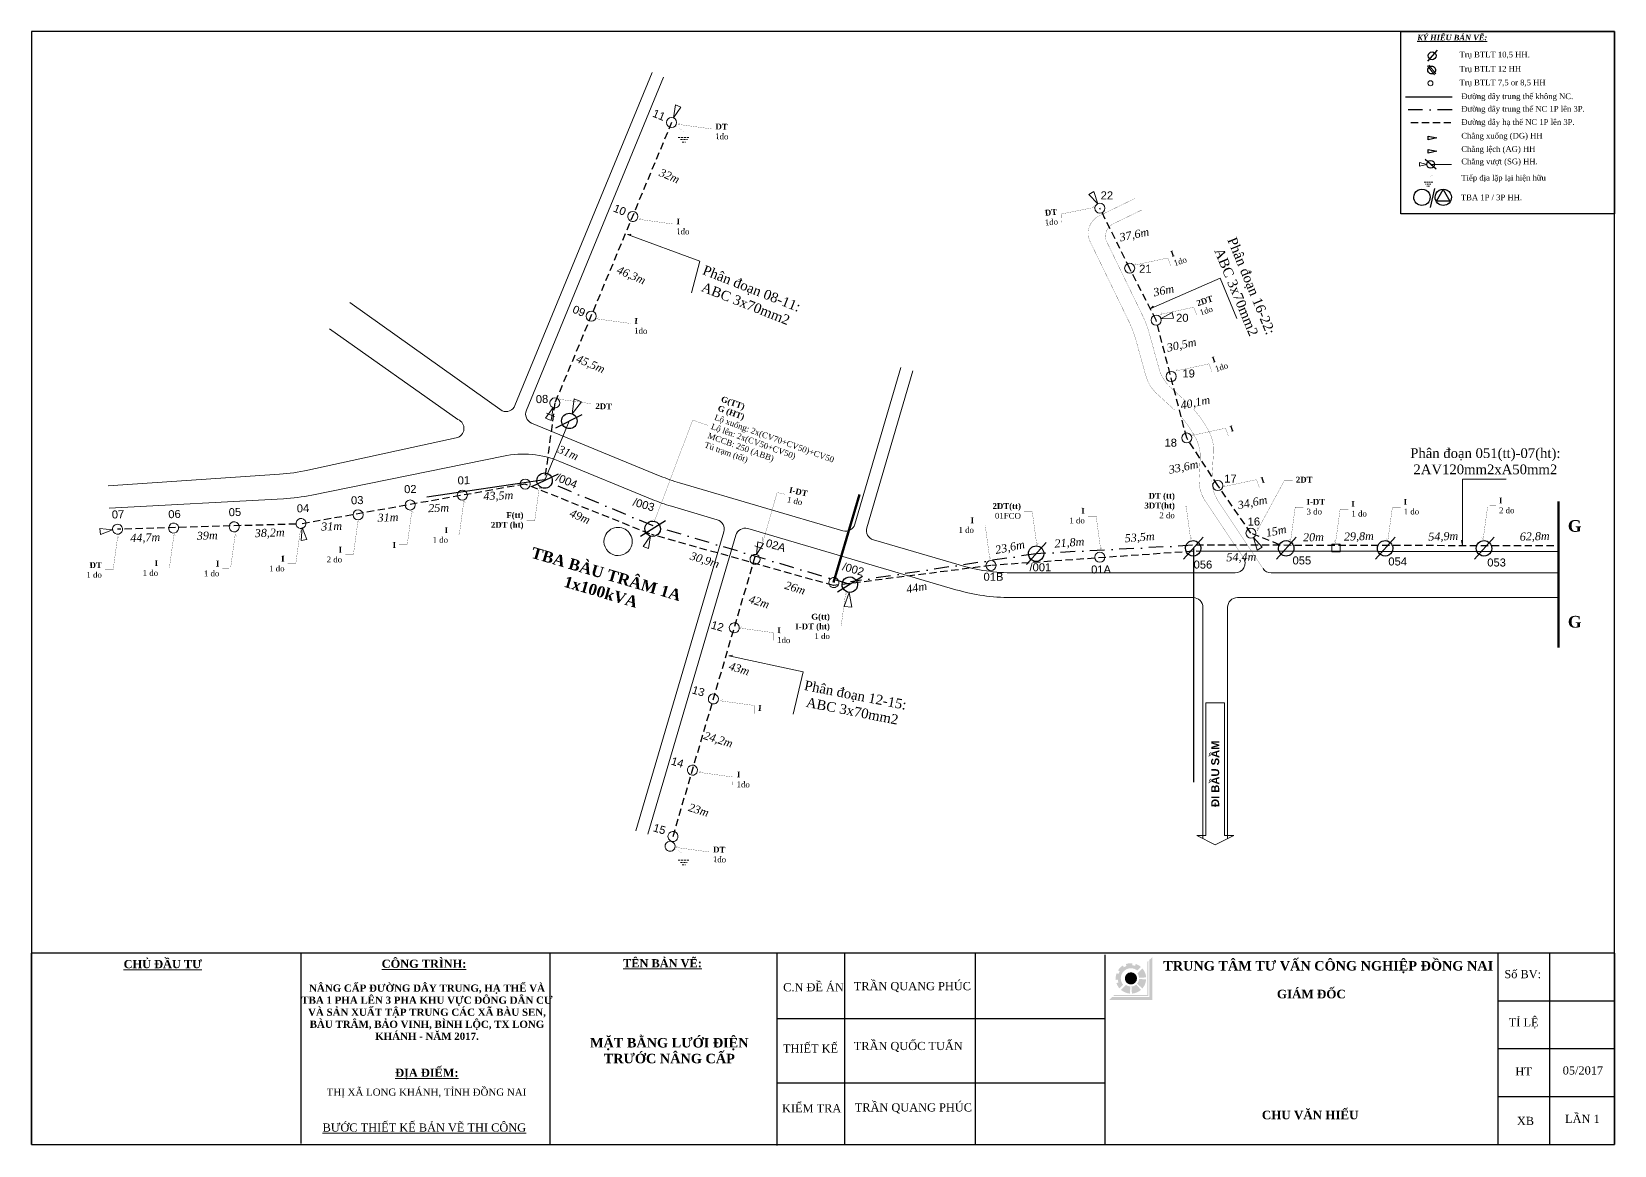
# Model space of a CAD drawing. Header units: metres. Extents: x 429925 to 893472, y 1245258 to 2552490.
# Drawn here: x 442894 to 443707, y 1260854 to 1261426 of the extents above; entities that cross this region are included whole.
import ezdxf

# ---------------------------------------------------------------- set-up
doc = ezdxf.new("R2010")
doc.units = ezdxf.units.M
doc.linetypes.add('DASHDOT', pattern=[1, 0.5, -0.25, 0, -0.25])
doc.linetypes.add('DASHED2', pattern=[0.375, 0.25, -0.125])
doc.layers.add('duong', color=2, linetype='Continuous', lineweight=15)
doc.layers.add('duong bao', color=3, linetype='Continuous', lineweight=13)
doc.layers.add('Khung ten', color=7, linetype='Continuous')
doc.layers.add('KHUNGBANVE', color=6, linetype='Continuous')
doc.styles.get("Standard").update_dxf_attribs({"font": 'arial.ttf'})
doc.styles.add('Unicode', font='times.ttf')

# ---------------------------------------------------------------- blocks, each defined once
blk = doc.blocks.new('A$C46BF4DDC')
at = {"color": 9, "linetype": 'Continuous'}
blk.add_line((9.91, 11.46), (0, 0), dxfattribs=at)
blk.add_lwpolyline([(0.89, 5.61, -1), (8.82, 5.61, -1)], format="xyb", close=True, dxfattribs=at)
blk = doc.blocks.new('A$C7B825D87')
at = {"layer": 'duong bao', "color": 1, "linetype": 'DASHED2', "lineweight": 20, "ltscale": 4}
for p, q in [((1.21, 2.48), (7.13, 2.48)), ((2.41, 1.31), (5.91, 1.31)), ((3.34, 0), (4.99, 0))]:
    blk.add_line(p, q, dxfattribs=at)
at = {"layer": 'duong bao', "color": 1, "linetype": 'DASHED2', "lineweight": 20, "ltscale": 4, "const_width": 0.0325}
blk.add_lwpolyline([(0.01, 8.11), (4.17, 5.43), (4.17, 2.48)], dxfattribs=at)
blk = doc.blocks.new('A$C6542344A')
at = {"color": 9, "linetype": 'Continuous'}
for p, q in [((7.5, 9.8), (0, 1.2)), ((8.7, 8.6), (1.3, 0))]:
    blk.add_line(p, q, dxfattribs=at)
for points in [[(0.3, 4.9, -1), (8.2, 4.9, -1)], [(4.3, 1, -1), (4.3, 8.9, -1)]]:
    blk.add_lwpolyline(points, format="xyb", close=True, dxfattribs=at)

msp = doc.modelspace()

# ---------------------------------------------------------------- hatches: boundary and pattern name
at = {"layer": 'duong bao', "lineweight": 50, "ltscale": 2}
h = msp.add_hatch(color=256, dxfattribs=at)
h.paths.add_polyline_path([(443612.47, 1261404.33, -1), (443613.24, 1261408.23, -1)], flags=17)
h.paths.add_polyline_path([(443613.24, 1261408.23, 1), (443612.47, 1261404.33, 1)], flags=17)
at = {"layer": 'Khung ten'}
h = msp.add_hatch(color=160, dxfattribs=at)
h.paths.add_polyline_path([(443469.49, 1260950.74), (443467.92, 1260949.17), (443467.92, 1260930.19), (443448.94, 1260930.19), (443447.38, 1260928.63), (443469.49, 1260928.63)])
h.paths.add_polyline_path([(443467.4, 1260948.65), (443466.88, 1260948.13), (443466.88, 1260931.23), (443449.98, 1260931.23), (443449.46, 1260930.71), (443467.4, 1260930.71)], flags=17)
for color, points in [(160, [(443463.58, 1260945.57, 0.10032), (443460.88, 1260947.11), (443460.55, 1260946.12, 0.055263), (443459.09, 1260946.43), (443459.2, 1260947.46, 0.110865), (443455.8, 1260947.04), (443456.15, 1260946.06, 0.055263), (443454.81, 1260945.41), (443454.25, 1260946.29, 0.110865), (443451.83, 1260943.87), (443452.71, 1260943.31, 0.055263), (443452.05, 1260941.97), (443451.07, 1260942.32, 0.110865), (443450.65, 1260938.92), (443451.69, 1260939.02, 0.055263), (443452, 1260937.56), (443451.01, 1260937.23, 0.10032), (443452.55, 1260934.53), (443454.4, 1260936.38, -0.904534), (443461.73, 1260943.72)]), (1, [(443461.56, 1260939.68, 1), (443455.3, 1260939.68, 1)])]:
    msp.add_hatch(color=color, dxfattribs=at).paths.add_polyline_path(points)
h = msp.add_hatch(color=104, dxfattribs=at)
h.paths.add_polyline_path([(443464.32, 1260944.83), (443461.73, 1260942.24, -0.149436), (443462.59, 1260939.96), (443466.23, 1260940.2, 0.16445)])
h.paths.add_polyline_path([(443466.23, 1260939.16), (443462.59, 1260939.4, -0.16445), (443461.57, 1260936.94), (443464.32, 1260934.53, 0.16445)])
h.paths.add_polyline_path([(443463.58, 1260933.8), (443461.18, 1260936.54, -0.16445), (443458.71, 1260935.52), (443458.95, 1260931.88, 0.16445)])
h.paths.add_polyline_path([(443457.91, 1260931.88), (443458.15, 1260935.52, -0.149436), (443455.87, 1260936.39), (443453.28, 1260933.8, 0.16445)])

# ---------------------------------------------------------------- linework, layer by layer
at = {"color": 4, "linetype": 'Continuous', "lineweight": 18}
for p, q in [((443212.59, 1261404.91), (443142.07, 1261233.88)), ((443218.46, 1261402.5), (443147.94, 1261231.46)), ((443237.04, 1261308.02), (443232.82, 1261291.77)), ((443504.34, 1261299.29), (443512.82, 1261278.66)), ((443057.35, 1261286.78), (443135.54, 1261231.17)), ((443046.8, 1261273.29), (443112.82, 1261226.8)), ((443340.32, 1261253.47), (443316.68, 1261172.97)), ((443322.78, 1261171.18), (443346.41, 1261251.68)), ((443158.3, 1261229.99), (443162.34, 1261228.32)), ((443150.66, 1261224.93), (443216.73, 1261197.69)), ((443035.75, 1261200.69), (443111.98, 1261217.29)), ((443037.75, 1261187.93), (443136.16, 1261207.97)), ((442933.18, 1261192.69), (443021.2, 1261198.63)), ((443165.2, 1261205.2), (443212.51, 1261185.69)), ((443226.67, 1261194.19), (443310.48, 1261169.58)), ((443628.76, 1261196.15), (443651.06, 1261196.15)), ((442933.75, 1261181.25), (443023.18, 1261186.07)), ((443222.45, 1261182.19), (443245.97, 1261175.29)), ((443249.36, 1261169.08), (443204.25, 1261015.47)), ((443210.35, 1261013.68), (443255.45, 1261167.29)), ((443368.59, 1261139.32), (443261.66, 1261170.68)), ((443326.17, 1261164.98), (443370.23, 1261152.03)), ((443269.39, 1261160.38), (443265.27, 1261161.82)), ((443398.41, 1261147.98), (443512.03, 1261147.98)), ((443530.46, 1261147.98), (443678.06, 1261147.98)), ((443454.37, 1261135.28), (443396.73, 1261135.28)), ((443454.37, 1261135.28), (443490.38, 1261135.28)), ((443513.08, 1261135.28), (443678.06, 1261135.28)), ((443495.38, 1261130.28), (443495.38, 1261011.46)), ((443508.08, 1261011.46), (443508.08, 1261130.28)), ((443290.05, 1261097.18), (443284.89, 1261075.48)), ((443496.96, 1261081.3), (443496.96, 1261013.04)), ((443506.49, 1261013.04), (443506.49, 1261081.3)), ((443496.96, 1261013.04), (443492.2, 1261013.04)), ((443492.2, 1261013.04), (443501.73, 1261008.28)), ((443501.73, 1261008.28), (443511.25, 1261013.04)), ((443511.25, 1261013.04), (443506.49, 1261013.04))]:
    msp.add_line(p, q, dxfattribs=at)
at = {"color": 1, "lineweight": 30, "ltscale": 15}
for p, q in [((443623.34, 1261392.28), (443599.51, 1261392.28)), ((443157.35, 1261195.69), (443096.8, 1261186.88)), ((443490.5, 1261160.68), (443490.5, 1261040.43)), ((443491.97, 1261159.32), (443678.06, 1261158.9))]:
    msp.add_line(p, q, dxfattribs=at)
at = {"color": 1, "linetype": 'DASHDOT', "lineweight": 30, "ltscale": 15}
for p, q in [((443623.34, 1261385.82), (443599.51, 1261385.82)), ((443213.01, 1261172.16), (443157.31, 1261195.36)), ((443314.21, 1261142.01), (443213.63, 1261171.94)), ((443409.65, 1261157.8), (443314.41, 1261143.35)), ((443490.12, 1261162.14), (443409.65, 1261157.8))]:
    msp.add_line(p, q, dxfattribs=at)
at = {"color": 5, "linetype": 'DASHED2', "lineweight": 30, "ltscale": 15}
for p, q in [((443222.52, 1261379.32), (443162.6, 1261235.25)), ((443602.17, 1261379.31), (443623.37, 1261379.31)), ((443457.78, 1261304.44), (443442.5, 1261335.23)), ((443471.39, 1261277.78), (443457.78, 1261304.44)), ((443487.08, 1261217.26), (443471.39, 1261277.78)), ((443162.6, 1261235.25), (443157.31, 1261195.36)), ((443503.05, 1261192.8), (443487.08, 1261217.26)), ((443147.31, 1261193.55), (443032.7, 1261173.18)), ((443211.31, 1261168.04), (443147.31, 1261193.55)), ((443520.08, 1261168.32), (443503.05, 1261192.8)), ((443029.65, 1261173.03), (442938.02, 1261170.39)), ((443305.69, 1261141.43), (443212.38, 1261167.68)), ((443534.72, 1261162.44), (443520.08, 1261168.32)), ((443490.36, 1261159.06), (443387.07, 1261151.81)), ((443491.89, 1261162.39), (443678.06, 1261161.98)), ((443223.26, 1261012.58), (443265.47, 1261156.33)), ((443386.56, 1261151.74), (443305.69, 1261141.43))]:
    msp.add_line(p, q, dxfattribs=at)
at = {"color": 7, "linetype": 'Continuous'}
msp.add_line((443614.25, 1261345.35), (443612.17, 1261335.58), dxfattribs=at)
at = {"color": 9, "linetype": 'Continuous'}
msp.add_lwpolyline([(442893.89, 1260854.45), (443706.69, 1260854.45), (443706.69, 1261425.95), (442893.89, 1261425.95)], close=True, dxfattribs=at)
at = {"color": 7, "linetype": 'Continuous'}
for points in [[(443596.98, 1261425.95), (443706.69, 1261425.95), (443706.69, 1261332.37), (443596.98, 1261332.37)], [(443611.05, 1261372.34), (443615.45, 1261371.39), (443611.05, 1261370.44)], [(443611.05, 1261365.5), (443615.45, 1261364.56), (443611.05, 1261363.61)], [(443615.37, 1261338.83), (443618.83, 1261344.82), (443622.29, 1261338.83)]]:
    msp.add_lwpolyline(points, close=True, dxfattribs=at)
at = {"color": 9, "linetype": 'Continuous'}
for points in [[(443612.47, 1261404.33, -1), (443613.24, 1261408.23, -1)], [(443614.8, 1261405.89, -1), (443610.91, 1261406.67, -1)]]:
    msp.add_lwpolyline(points, format="xyb", close=True, dxfattribs=at)
at = {"color": 4, "linetype": 'Continuous', "lineweight": 18}
for points in [[(443610.97, 1261399.45, -1), (443613.55, 1261399.45, -1)], [(443220.14, 1261380.3, -1), (443224.91, 1261378.33, -1)], [(443439.92, 1261335.23, -1), (443445.08, 1261335.23, -1)], [(443200.21, 1261332.04, -1), (443204.98, 1261330.08, -1)], [(443455.2, 1261304.44, -1), (443460.36, 1261304.44, -1)], [(443178.88, 1261280.8, -1), (443183.65, 1261278.83, -1)], [(443468.81, 1261277.78, -1), (443473.97, 1261277.78, -1)], [(443476.52, 1261248.85, -1), (443481.68, 1261248.85, -1)], [(443160.21, 1261236.23, -1), (443164.98, 1261234.27, -1)], [(443484.5, 1261217.26, -1), (443489.66, 1261217.26, -1)], [(443112.68, 1261188.87, -1), (443117.45, 1261186.9, -1)], [(443144.92, 1261194.53, -1), (443149.69, 1261192.57, -1)], [(443500.47, 1261192.8, -1), (443505.63, 1261192.8, -1)], [(443085.91, 1261183.81, -1), (443090.68, 1261181.84, -1)], [(442964.6, 1261172.32, -1), (442969.03, 1261169.67, -1)], [(442995.7, 1261172.93, -1), (443000.13, 1261170.29, -1)], [(443030, 1261174.64, -1), (443034.43, 1261172, -1)], [(443059.14, 1261178.75, -1), (443063.91, 1261176.78, -1)], [(442935.81, 1261171.71, -1), (442940.24, 1261169.06, -1)], [(443188.35, 1261166.82, -1), (443201.78, 1261161.34, -1)], [(443517.5, 1261168.32, -1), (443522.66, 1261168.32, -1)], [(443262.93, 1261155.61, -1), (443267.88, 1261154.16, -1)], [(443439.88, 1261155.98, -1), (443445.04, 1261155.98, -1)], [(443383.98, 1261151.74, -1), (443389.14, 1261151.74, -1)], [(443303.41, 1261143.73, -1), (443308.36, 1261142.27, -1)], [(443252.26, 1261120.5, -1), (443257.21, 1261119.04, -1)], [(443241.53, 1261083.94, -1), (443246.48, 1261082.49, -1)], [(443230.79, 1261047.38, -1), (443235.74, 1261045.93, -1)], [(443220.78, 1261013.3, -1), (443225.73, 1261011.85, -1)], [(443219.31, 1261008.27, -1), (443224.26, 1261006.82, -1)]]:
    msp.add_lwpolyline(points, format="xyb", close=True, dxfattribs=at)
for points in [[(443223.43, 1261381.73), (443227.26, 1261387.2), (443224.49, 1261388.32), (443223.43, 1261381.73)], [(443441.41, 1261337.46), (443439.38, 1261343.82), (443436.81, 1261342.29), (443441.41, 1261337.46)], [(443201.39, 1261321.4), (443201.52, 1261321.95), (443199.85, 1261321.71), (443237.04, 1261308.02)], [(443470, 1261284.36), (443469.79, 1261284.88), (443468.57, 1261283.71), (443504.34, 1261299.29)], [(443473.69, 1261278.52), (443480.36, 1261278.74), (443479.6, 1261281.63), (443473.69, 1261278.52)], [(443161.69, 1261232.84), (443157.86, 1261227.36), (443160.63, 1261226.24), (443161.69, 1261232.84)], [(443628.9, 1261164.73), (443628.2, 1261164.62), (443628.75, 1261161.99), (443628.76, 1261196.15)], [(442935.47, 1261170.01), (442928.83, 1261170.7), (442929.19, 1261167.74), (442935.47, 1261170.01)], [(443032.79, 1261171.27), (443032.31, 1261164.61), (443035.26, 1261165.06), (443032.79, 1261171.27)], [(443211.73, 1261167.03), (443207.91, 1261161.56), (443210.68, 1261160.44), (443211.73, 1261167.03)], [(443521.39, 1261166.09), (443523.23, 1261159.68), (443525.84, 1261161.12), (443521.39, 1261166.09)], [(443266.17, 1261157.35), (443269.69, 1261163.03), (443266.86, 1261163.99), (443266.17, 1261157.35)], [(443253.45, 1261105.1), (443253.59, 1261105.65), (443251.91, 1261105.41), (443290.05, 1261097.18)]]:
    msp.add_lwpolyline(points, dxfattribs=at)
for points in [[(443610.35, 1261357.79), (443606.62, 1261356.79), (443606.62, 1261358.79)], [(443171.51, 1261229.68), (443172.51, 1261237.33), (443176.19, 1261235.82)], [(443561.61, 1261162.72), (443565.83, 1261162.72), (443565.83, 1261158.84), (443561.61, 1261158.84)], [(443313.76, 1261137.95), (443315.1, 1261130.36), (443311.13, 1261130.7)], [(443496.96, 1261081.3), (443496.96, 1261013.04), (443492.2, 1261013.04), (443501.73, 1261008.28), (443511.25, 1261013.04), (443506.49, 1261013.04), (443506.49, 1261081.3)]]:
    msp.add_lwpolyline(points, close=True, dxfattribs=at)
at = {"color": 7, "linetype": 'Continuous'}
for points in [[(443603.69, 1261340.86, -1), (443612.08, 1261340.89, -1)], [(443614.62, 1261340.86, -1), (443623.01, 1261340.89, -1)]]:
    msp.add_lwpolyline(points, format="xyb", close=True, dxfattribs=at)
at = {"color": 4, "linetype": 'Continuous', "lineweight": 18, "const_width": 0.1}
for points in [[(443460.74, 1261340.38), (443442.15, 1261331.37, 0.414369), (443437.52, 1261318.01), (443457.66, 1261276.53, -0.045565), (443460.87, 1261268.02), (443466.05, 1261249.32, 0.140787), (443471.82, 1261239.9), (443480.43, 1261232.02, -0.073066), (443489.61, 1261220.75), (443491.21, 1261218.05, -0.15047), (443494, 1261206.62), (443493.42, 1261196.91, 0.164656), (443496.8, 1261184.54), (443516.18, 1261155.77)], [(443463.98, 1261334.35), (443449.33, 1261327.25, 0.414369), (443446.09, 1261317.89), (443464.5, 1261279.98, -0.045565), (443467.71, 1261271.47), (443472.89, 1261252.76, 0.140787), (443478.66, 1261243.34), (443487.27, 1261235.46, -0.073066), (443496.45, 1261224.19), (443498.05, 1261221.5, -0.15047), (443500.84, 1261210.06), (443500.05, 1261196.88, 0.163372), (443503.37, 1261184.6), (443526.3, 1261150.21)]]:
    msp.add_lwpolyline(points, format="xyb", dxfattribs=at)
at = {"color": 4, "linetype": 'Continuous', "lineweight": 18}
for centre, radius, start, end in [((443137.45, 1261235.79), 5, 247.59183, 337.59183), ((443152.56, 1261229.56), 5, 157.59183, 247.59183), ((443110.91, 1261222.18), 5, 282.28699, 67.59183), ((443146.13, 1261158.98), 50, 67.59183, 101.50927), ((443014.47, 1261298.4), 100, 273.86025, 282.28699), ((443254.85, 1261290.14), 100, 247.59183, 253.63575), ((443017.8, 1261285.92), 100, 273.08253, 281.50927), ((443250.63, 1261278.14), 100, 247.59183, 253.63575), ((443244.56, 1261170.49), 5, 343.63575, 73.63575), ((443260.25, 1261165.88), 5, 73.63575, 163.63575), ((443311.89, 1261174.38), 5, 253.63575, 343.63575), ((443327.57, 1261169.77), 5, 163.63575, 253.63575), ((443398.41, 1261247.98), 100, 253.6304, 270), ((443512.03, 1261152.98), 5, 270, 33.97654), ((443530.46, 1261152.98), 5, 213.69007, 270), ((443396.73, 1261235.28), 100, 253.65494, 270), ((443490.38, 1261130.28), 5, 0, 90), ((443513.08, 1261130.28), 5, 90, 180)]:
    msp.add_arc(centre, radius, start, end, dxfattribs=at)
at = {"layer": 'duong bao', "lineweight": 18, "ltscale": 2}
for p, q in [((443622.99, 1261357.74), (443612.4, 1261357.74)), ((443157.23, 1261195.32), (443169.86, 1261225.94))]:
    msp.add_line(p, q, dxfattribs=at)
at = {"layer": 'duong bao', "lineweight": 50, "ltscale": 2}
for p, q in [((443305.7, 1261143.06), (443318.97, 1261188.27)), ((443678.06, 1261184.61), (443678.06, 1261109.63))]:
    msp.add_line(p, q, dxfattribs=at)
at = {"layer": 'duong bao', "color": 4, "lineweight": 15, "ltscale": 2, "const_width": 0.1}
for points in [[(443226.75, 1261379.04), (443225.73, 1261378.36), (443242.96, 1261376), (443242.97, 1261371.78)], [(443438.7, 1261336.31), (443439.76, 1261335.69), (443422.71, 1261332.3), (443422.94, 1261328.09)], [(443206.72, 1261330.24), (443205.7, 1261329.56), (443222.93, 1261327.2), (443222.95, 1261322.98)], [(443461.09, 1261307.03), (443460.36, 1261306.04), (443477.36, 1261309.72), (443478.82, 1261305.77)], [(443185.12, 1261279.13), (443184.1, 1261278.45), (443201.33, 1261276.09), (443201.35, 1261271.87)], [(443474.43, 1261281.73), (443473.7, 1261280.74), (443490.7, 1261284.42), (443492.16, 1261280.46)], [(443482.28, 1261252.66), (443481.55, 1261251.67), (443498.55, 1261255.35), (443500.01, 1261251.39)], [(443165.08, 1261237.92), (443164.06, 1261237.23), (443181.29, 1261234.87), (443181.31, 1261230.66)], [(443213.43, 1261175.64), (443213.74, 1261174.45), (443233.36, 1261226.47), (443241.09, 1261223.76)], [(443490.74, 1261219.6), (443490.01, 1261218.61), (443507.01, 1261222.29), (443508.47, 1261218.33)], [(443155.31, 1261191.12), (443154.63, 1261192.14), (443152.27, 1261174.91), (443148.06, 1261174.9)], [(443269.18, 1261166.33), (443269.31, 1261163.35), (443276.73, 1261189.24), (443280.85, 1261188.35)], [(443506.6, 1261193.19), (443505.87, 1261192.2), (443522.87, 1261195.88), (443524.33, 1261191.92)], [(443523.47, 1261171.2), (443523.24, 1261169.53), (443537.34, 1261195.6), (443541.55, 1261195.62)], [(443116.56, 1261183.84), (443115.87, 1261184.86), (443113.51, 1261167.63), (443109.3, 1261167.61)], [(443489.81, 1261166.07), (443489.13, 1261165.05), (443486.77, 1261182.28), (443482.55, 1261182.29)], [(443539.76, 1261165.48), (443540.45, 1261164.46), (443542.8, 1261181.69), (443547.02, 1261181.71)], [(443589.68, 1261165.49), (443590.37, 1261164.47), (443592.72, 1261181.7), (443596.94, 1261181.72)], [(443638.63, 1261166.14), (443639.31, 1261165.12), (443641.67, 1261182.35), (443645.89, 1261182.36)], [(443062.18, 1261173.78), (443061.5, 1261174.8), (443059.14, 1261157.57), (443054.92, 1261157.56)], [(443089.83, 1261178.74), (443089.15, 1261179.76), (443086.79, 1261162.53), (443082.57, 1261162.51)], [(443410.78, 1261163.3), (443410.1, 1261162.28), (443407.74, 1261179.51), (443403.53, 1261179.53)], [(443443.59, 1261160.91), (443442.91, 1261159.89), (443440.55, 1261177.12), (443436.33, 1261177.13)], [(443562.82, 1261164.44), (443563.5, 1261163.42), (443565.86, 1261180.65), (443570.08, 1261180.67)], [(442938.79, 1261165.88), (442938.11, 1261166.9), (442935.75, 1261149.67), (442931.53, 1261149.66)], [(442967.69, 1261166.84), (442967.01, 1261167.86), (442964.65, 1261150.63), (442960.44, 1261150.61)], [(442999.1, 1261166.65), (442998.42, 1261167.67), (442996.06, 1261150.44), (442991.84, 1261150.42)], [(443032.62, 1261169.15), (443031.94, 1261170.17), (443029.58, 1261152.94), (443025.36, 1261152.92)], [(443386.64, 1261156.03), (443385.96, 1261155.01), (443383.6, 1261172.24), (443379.39, 1261172.25)], [(443312.66, 1261136.9), (443311.98, 1261137.92), (443309.62, 1261120.69), (443305.41, 1261120.67)], [(443258.52, 1261120.31), (443257.5, 1261119.62), (443274.73, 1261117.27), (443274.75, 1261113.05)], [(443248.71, 1261082.91), (443247.69, 1261082.23), (443264.92, 1261079.87), (443264.94, 1261075.65)], [(443237.72, 1261046.18), (443236.7, 1261045.5), (443253.93, 1261043.14), (443253.94, 1261038.93)], [(443225.55, 1261007.68), (443224.52, 1261007), (443241.76, 1261004.64), (443241.77, 1261000.43)]]:
    msp.add_lwpolyline(points, dxfattribs=at)
at = {"layer": 'KHUNGBANVE', "color": 2}
for p, q in [((442893.89, 1260854.45), (442893.89, 1260952.61)), ((443706.69, 1260952.61), (442893.89, 1260952.61)), ((443032.38, 1260854.9), (443032.38, 1260952.76)), ((443160.22, 1260854.45), (443160.22, 1260952.61)), ((443276.68, 1260853.93), (443276.68, 1260952.61)), ((443311.58, 1260854.15), (443311.58, 1260952.61)), ((443378.66, 1260854.45), (443378.66, 1260952.31)), ((443445.12, 1260854.45), (443445.12, 1260951.79)), ((443647.04, 1260854.23), (443647.04, 1260952.61)), ((443673.55, 1260854.23), (443673.55, 1260952.61)), ((443706.69, 1260952.61), (443706.69, 1260854.45)), ((443706.69, 1260928.02), (443647.04, 1260928.02)), ((443445.12, 1260918.97), (443276.68, 1260918.97)), ((443706.69, 1260903.42), (443647.04, 1260903.42)), ((443445.12, 1260885.91), (443276.68, 1260885.91)), ((443706.69, 1260878.83), (443647.04, 1260878.83)), ((442893.89, 1260854.45), (443706.69, 1260854.45))]:
    msp.add_line(p, q, dxfattribs=at)

# ---------------------------------------------------------------- block references
at = {"color": 4, "linetype": 'Continuous', "lineweight": 18, "yscale": 0.5, "zscale": 0.5}
for p, xscale, rotation in [((443610.69, 1261410.74), 0.5000000000041764, 359.9423113320694), ((443609.53, 1261360.22), 0.5000000000211087, 269.9863334116617)]:
    msp.add_blockref('A$C46BF4DDC', p, dxfattribs=dict(at, xscale=xscale, rotation=rotation))
at = {"color": 4, "linetype": 'Continuous', "lineweight": 18}
for p, rotation in [((443176.63, 1261229.35), 157.5918346756432), ((443150.63, 1261192.12), 336.7819855638625), ((443206.51, 1261166.72), 342.8258998173706), ((443485.46, 1261155.02), 359.1901508878823), ((443533.24, 1261155.02), 359.1901508878823), ((443584.04, 1261155.02), 359.1901508878823), ((443634.84, 1261155.02), 359.1901508878823), ((443404.83, 1261152.29), 359.1901508878823), ((443307.78, 1261138), 342.8258998173706)]:
    msp.add_blockref('A$C46BF4DDC', p, dxfattribs=dict(at, rotation=rotation))
at = {"layer": 'duong bao', "lineweight": 50, "ltscale": 2, "xscale": 0.4999999999677949, "yscale": 0.5, "zscale": 0.5, "rotation": 78.73382310779768}
msp.add_blockref('A$C6542344A', (443614.85, 1261403.7), dxfattribs=at)
at = {"layer": 'duong bao', "lineweight": 50, "ltscale": 2}
for p in [(443224.71, 1261369.19), (443224.7, 1260997.96)]:
    msp.add_blockref('A$C7B825D87', p, dxfattribs=at)
at = {"layer": 'duong bao', "lineweight": 50, "ltscale": 2, "xscale": -0.8000000000029104, "yscale": 0.7999999999883585, "zscale": 0.8}
msp.add_blockref('A$C7B825D87', (443614.44, 1261346.58), dxfattribs=at)

# ---------------------------------------------------------------- texts
at = {"color": 4, "linetype": 'Continuous', "lineweight": 18, "attachment_point": 5}
for s, insert, char_height, width in [('\\C7;\\fTimes New Roman|b1|i1|;\\H2.8669647164643;\\LKÝ HIỆU BẢN VẼ\\l\\L:\\l', (443623.44, 1261422.48), 2.867, 49.2057), ('{\\fArial Unicode MS|b0|i0|c0|p34;\\C7;22}', (443446.08, 1261341.86), 4.1093, 22.225), ('{\\fArial Unicode MS|b0|i0|c0|p34;\\C7;21}', (443465.84, 1261304.19), 4.1093, 22.225), ('{\\fArial Unicode MS|b0|i0|c0|p34;\\C7;20}', (443484.83, 1261278.97), 4.1093, 22.225), ('{\\fArial Unicode MS|b0|i0|c0|p34;\\C7;19}', (443488.06, 1261250.36), 4.1093, 22.225), ('{\\fArial Unicode MS|b0|i0|c0|p34;\\C7;18}', (443478.88, 1261214.8), 4.1093, 22.225), ('{\\fTimes New Roman|b0|i0|c0|p18;\\C7;Phân đoạn 051(tt)-07(ht):\\P2AV120mm2xA50mm2}', (443640.45, 1261205.24), 5, 159.6171), ('{\\fArial Unicode MS|b0|i0|c0|p34;\\C7;17}', (443509.56, 1261196.39), 4.1093, 22.225), ('{\\fArial Unicode MS|b0|i0|c0|p34;\\H1x;\\C7;16}', (443521.57, 1261174.32), 4.1093, 22.225), ('{\\fArial Unicode MS|b0|i0|c0|p34;\\C7;/001}', (443411.91, 1261150.81), 4.1093, 22.225), ('{\\fArial Unicode MS|b0|i0|c0|p34;\\C7;01A}', (443443.1, 1261149.68), 4.1093, 22.225), ('\\C7;\\fArial Unicode MS|b0|i0|;\\H4.1092942200601;056', (443495.41, 1261152.21), 4.1093, 22.225), ('\\C7;\\fArial Unicode MS|b0|i0|;\\H4.1092942200601;055', (443546.21, 1261154.33), 4.1093, 22.225), ('\\C7;\\fArial Unicode MS|b0|i0|;\\H4.1092942200601;054', (443595.42, 1261153.8), 4.1093, 22.225), ('\\C7;\\fArial Unicode MS|b0|i0|;\\H4.1092942200601;053', (443646.22, 1261153.27), 4.1093, 22.225), ('{\\fArial Unicode MS|b0|i0|c0|p34;\\C7;01B}', (443387.82, 1261145.96), 4.1093, 22.225)]:
    msp.add_mtext(s, dxfattribs=dict(at, insert=insert, char_height=char_height, width=width))
at = {"char_height": 2.9352, "attachment_point": 4}
for s, insert, width in [('{\\fTimes New Roman|b0|i0|c0|p18;\\C7;Trụ BTLT 10,5 HH.}', (443627.18, 1261413.82), 78.7288), ('{\\fTimes New Roman|b0|i0|c0|p18;\\C7;Trụ BTLT 12 HH}', (443627.18, 1261406.5), 78.7288), ('{\\fTimes New Roman|b0|i0|c0|p18;\\C7;Trụ BTLT 7,5 or 8,5 HH}', (443627.18, 1261399.47), 78.7288), ('{\\fTimes New Roman|b0|i0|c0|p18;\\H1x;\\C7;Đường dây trung thế không NC.}', (443628.11, 1261392.28), 60.7348), ('{\\fTimes New Roman|b0|i0|c0|p18;\\C7;Đường dây trung thế NC 1P lên 3P.}', (443628.11, 1261385.82), 65.0554), ('{\\fTimes New Roman|b0|i0|c0|p18;\\C7;Đường dây hạ thế NC 1P lên 3P.}', (443628.11, 1261379.06), 69.8685), ('{\\fTimes New Roman|b0|i0|c0|p18;\\C7;Chằng xuống (DG) HH}', (443628.11, 1261372.02), 67.094), ('{\\fTimes New Roman|b0|i0|c0|p18;\\C7;Chằng lệch (AG) HH}', (443628.11, 1261365.18), 67.094), ('{\\fTimes New Roman|b0|i0|c0|p18;\\C7;Chằng vượt (SG) HH.}', (443628.11, 1261358.82), 67.094), ('{\\fTimes New Roman|b0|i0|c0|p18;\\C7;Tiếp địa lặp lại hiện hữu}', (443628.11, 1261350.44), 67.094), ('{\\fTimes New Roman|b0|i0|c0|p18;\\C7;TBA 1P / 3P HH.}', (443627.89, 1261340.79), 74)]:
    msp.add_mtext(s, dxfattribs=dict(at, insert=insert, width=width))
at = {"color": 4, "linetype": 'Continuous', "lineweight": 18}
for s, insert, char_height, width, attachment_point, rotation in [('{\\fArial Unicode MS|b0|i0|c0|p34;\\C7;11}', (443216.06, 1261383.15), 4.1093, 22.225, 5, 337.59183), ('{\\fTimes New Roman|b1|i0|c0|p18;\\C7;DT\\P\\fTimes New Roman|b0|i0|c0|p18;1do}', (443245.01, 1261374.74), 3, 22.225, 4, 358.50557), ('{\\fTimes New Roman|b0|i1|c0|p18;\\C7;32m}', (443221.43, 1261351.83), 4.1093, 22.225, 5, 336.78199), ('{\\fArial Unicode MS|b0|i0|c0|p34;\\C7;10}', (443195.92, 1261334.4), 4.1093, 22.225, 5, 337.59183), ('{\\fTimes New Roman|b1|i0|c0|p18;\\C7;I\\P\\fTimes New Roman|b0|i0|c0|p18;1do}', (443224.99, 1261325.94), 3, 22.225, 4, 358.50557), ('{\\fTimes New Roman|b1|i0|c0|p18;\\C7;DT\\P\\fTimes New Roman|b0|i0|c0|p18;1do}', (443420.73, 1261330.92), 3, 22.225, 6, 4.94385), ('{\\fTimes New Roman|b0|i1|c0|p18;\\C7;37,6m}', (443460.23, 1261321.29), 4.1093, 22.225, 5, 11.71703), ('{\\fTimes New Roman|b0|i0|c0|p18;\\C7;Phân đoạn 16-22:\\PABC 3x70mm2}', (443516.41, 1261293.77), 5, 159.6171, 5, 292.33564), ('{\\fTimes New Roman|b1|i0|c0|p18;\\C7;I\\P\\fTimes New Roman|b0|i0|c0|p18;1do}', (443479.72, 1261309.25), 3, 22.225, 4, 18.51449), ('{\\fTimes New Roman|b0|i1|c0|p18;\\C7;46,3m}', (443201.68, 1261300.49), 4.1093, 22.225, 5, 336.78199), ('{\\fTimes New Roman|b0|i0|c0|p18;\\C7;Phân đoạn 08-11:\\PABC 3x70mm2}', (443262.11, 1261290.15), 5, 159.6171, 5, 338.41859), ('{\\fTimes New Roman|b0|i1|c0|p18;\\C7;36m}', (443475.22, 1261293.02), 4.1093, 22.225, 5, 11.71703), ('{\\fTimes New Roman|b1|i0|c0|p18;\\C7;2DT\\P\\fTimes New Roman|b0|i0|c0|p18;1do}', (443493.06, 1261283.94), 3, 22.225, 4, 18.51449), ('{\\fArial Unicode MS|b0|i0|c0|p34;\\C7;09}', (443174.96, 1261282.48), 4.1093, 22.225, 5, 337.59183), ('{\\fTimes New Roman|b1|i0|c0|p18;\\C7;I\\P\\fTimes New Roman|b0|i0|c0|p18;1do}', (443203.39, 1261274.83), 3, 22.225, 4, 358.50557), ('{\\fTimes New Roman|b0|i1|c0|p18;\\C7;30,5m}', (443484.51, 1261264.65), 4.1093, 22.225, 5, 11.71703), ('{\\fTimes New Roman|b0|i1|c0|p18;\\C7;45,5m}', (443180.77, 1261254.86), 4.1093, 22.225, 5, 336.78199), ('{\\fTimes New Roman|b1|i0|c0|p18;\\C7;I\\P\\fTimes New Roman|b0|i0|c0|p18;1do}', (443500.91, 1261254.87), 3, 22.225, 4, 18.51449), ('{\\fArial Unicode MS|b0|i0|c0|p34;\\C7;08}', (443156.01, 1261237.24), 4.1093, 22.225, 5, 1.93961), ('{\\fTimes New Roman|b1|i0|c0|p18;\\C7;G(TT)\\PG (HT)\\P\\fTimes New Roman|b0|i0|c0|p18;Lộ xuống: 2x(CV70+CV50)+CV50\\PLộ lên: 2x(CV50+CV50)\\PMCCB: 250 (ABB)\\PTủ trạm (tốt)}', (443243.7, 1261225.27), 3, 67.9979, 4, 340.07294), ('{\\fTimes New Roman|b1|i0|c0|p18;\\C7;2DT}', (443183.35, 1261233.62), 3, 22.225, 4, 358.50557), ('{\\fTimes New Roman|b0|i1|c0|p18;\\C7;40,1m}', (443491.54, 1261234.99), 4.1093, 22.225, 5, 11.71703), ('{\\fTimes New Roman|b1|i0|c0|p18;\\C7;I}', (443509.37, 1261221.81), 3, 22.225, 4, 18.51449), ('{\\fTimes New Roman|b0|i1|c0|p18;\\C7;31m}', (443169.51, 1261209.64), 4.1093, 22.225, 5, 336.78199), ('{\\fArial Unicode MS|b0|i0|c0|p34;\\C7;01}', (443115.84, 1261195.5), 4.1093, 22.225, 5, 1.93961), ('{\\fArial Unicode MS|b0|i0|c0|p34;\\C7;/004}', (443168.66, 1261195.18), 4.1093, 22.225, 5, 337.59183), ('{\\fTimes New Roman|b0|i1|c0|p18;\\C7;33,6m}', (443485.52, 1261201.94), 4.1093, 22.225, 5, 11.71703), ('{\\fTimes New Roman|b1|i0|c0|p18;\\C7;2DT}', (443543.14, 1261195.84), 3, 24.4669, 4, 0.09969), ('{\\fArial Unicode MS|b0|i0|c0|p34;\\C7;02}', (443088.36, 1261191), 4.1093, 22.225, 5, 1.93961), ('{\\fTimes New Roman|b0|i1|c0|p18;\\C7;43,5m}', (443133.56, 1261187.19), 4.1093, 22.225, 5, 1.93961), ('{\\fTimes New Roman|b1|i0|c0|p18;\\C7;I-DT\\P\\fTimes New Roman|b0|i0|c0|p18;1 do}', (443282.45, 1261188.22), 3, 24.4669, 4, 347.67217), ('{\\fTimes New Roman|b1|i0|c0|p18;\\C7;I}', (443525.23, 1261195.4), 3, 22.225, 4, 18.51449), ('{\\fArial Unicode MS|b0|i0|c0|p34;\\C7;05}', (442998.27, 1261179.18), 4.1093, 22.225, 5, 1.93961), ('{\\fArial Unicode MS|b0|i0|c0|p34;\\C7;04}', (443033.23, 1261181.13), 4.1093, 22.225, 5, 1.93961), ('{\\fArial Unicode MS|b0|i0|c0|p34;\\C7;03}', (443061.08, 1261185.27), 4.1093, 22.225, 5, 1.93961), ('{\\fTimes New Roman|b0|i1|c0|p18;\\C7;25m}', (443102.9, 1261181.33), 4.1093, 22.225, 5, 1.93961), ('{\\fArial Unicode MS|b0|i0|c0|p34;\\C7;/003}', (443208.25, 1261182.98), 4.1093, 22.225, 5, 343.63575), ('{\\fTimes New Roman|b1|i0|c0|p18;\\C7;2DT(tt)\\P\\fTimes New Roman|b0|i0|c0|p18;01FCO}', (443401.94, 1261179.74), 3, 24.4669, 6, 359.90031), ('{\\fTimes New Roman|b1|i0|c0|p18;\\C7;I\\P\\fTimes New Roman|b0|i0|c0|p18;1 do}', (443434.75, 1261177.35), 3, 24.4669, 6, 359.90031), ('{\\fTimes New Roman|b1|i0|c0|p18;\\C7;DT (tt)\\P3DT(ht)\\P\\fTimes New Roman|b0|i0|c0|p18;2 do}', (443480.97, 1261182.51), 3, 24.4669, 6, 359.90031), ('{\\fTimes New Roman|b0|i1|c0|p18;\\C7;34,6m}', (443520.94, 1261183.72), 4.1093, 22.225, 5, 11.71703), ('{\\fTimes New Roman|b1|i0|c0|p18;\\C7;I-DT\\P\\fTimes New Roman|b0|i0|c0|p18;3 do}', (443548.61, 1261181.92), 3, 24.4669, 4, 0.09969), ('{\\fTimes New Roman|b1|i0|c0|p18;\\C7;I\\P\\fTimes New Roman|b0|i0|c0|p18;1 do}', (443571.66, 1261180.88), 3, 24.4669, 4, 0.09969), ('{\\fTimes New Roman|b1|i0|c0|p18;\\C7;I\\P\\fTimes New Roman|b0|i0|c0|p18;1 do}', (443598.53, 1261181.93), 3, 24.4669, 4, 0.09969), ('{\\fTimes New Roman|b1|i0|c0|p18;\\C7;I\\P\\fTimes New Roman|b0|i0|c0|p18;2 do}', (443647.47, 1261182.58), 3, 24.4669, 4, 0.09969), ('{\\fArial Unicode MS|b0|i0|c0|p34;\\C7;07}', (442938.23, 1261178), 4.1093, 22.225, 5, 1.93961), ('{\\fArial Unicode MS|b0|i0|c0|p34;\\C7;06}', (442967.25, 1261178.14), 4.1093, 22.225, 5, 1.93961), ('{\\fTimes New Roman|b0|i1|c0|p18;\\C7;31m}', (443047.93, 1261171.9), 4.1093, 22.225, 5, 1.93961), ('{\\fTimes New Roman|b0|i1|c0|p18;\\C7;31m}', (443076.9, 1261176.42), 4.1093, 22.225, 5, 1.93961), ('{\\fTimes New Roman|b1|i0|c0|p18;\\C7;F(tt)\\P2DT (ht)}', (443146.47, 1261174.68), 3, 24.4669, 6, 0.09969), ('{\\fTimes New Roman|b0|i1|c0|p18;\\C7;49m}', (443175.49, 1261176.88), 4.1093, 22.225, 5, 336.78199), ('{\\fTimes New Roman|b1|i0|c0|p18;\\C7;I\\P\\fTimes New Roman|b0|i0|c0|p18;1 do}', (443377.8, 1261172.47), 3, 24.4669, 6, 359.90031), ('{\\fTimes New Roman|b1|i0|c0|p18;\\C7;G}', (443686.35, 1261172.03), 6, 22.4014, 5, 0.38358), ('{\\fTimes New Roman|b0|i1|c0|p18;\\C7;44,7m}', (442952.24, 1261165.64), 4.1093, 22.225, 5, 1.93961), ('{\\fTimes New Roman|b0|i1|c0|p18;\\C7;39m}', (442984.06, 1261167.11), 4.1093, 22.225, 5, 1.93961), ('{\\fTimes New Roman|b0|i1|c0|p18;\\C7;38,2m}', (443016.14, 1261168.11), 4.1093, 22.225, 5, 1.93961), ('{\\fTimes New Roman|b1|i0|c0|p18;\\C7;I\\P\\fTimes New Roman|b0|i0|c0|p18;1 do}', (443107.71, 1261167.4), 3, 24.4669, 6, 0.09969), ('{\\fArial Unicode MS|b0|i0|c0|p34;\\H1x;\\C7;02A}', (443276.04, 1261162.05), 4.1093, 22.225, 5, 343.63575), ('{\\fTimes New Roman|b0|i1|c0|p18;\\C7;21,8m}', (443426.85, 1261163.09), 4.1093, 22.225, 5, 4.32698), ('{\\fTimes New Roman|b0|i1|c0|p18;\\C7;53,5m}', (443462.94, 1261165.81), 4.1093, 22.225, 5, 4.32698), ('{\\fTimes New Roman|b0|i1|c0|p18;\\C7;15m}', (443532.96, 1261169.47), 4.1093, 22.225, 5, 11.71703), ('{\\fTimes New Roman|b0|i1|c0|p18;\\C7;20m}', (443552.16, 1261166.29), 4.1093, 22.225, 5, 1.49443), ('{\\fTimes New Roman|b0|i1|c0|p18;\\C7;29,8m}', (443575.5, 1261166.29), 4.1093, 22.225, 5, 1.49443), ('{\\fTimes New Roman|b0|i1|c0|p18;\\C7;54,9m}', (443618.83, 1261166.29), 4.1093, 22.225, 5, 1.49443), ('{\\fTimes New Roman|b0|i1|c0|p18;\\C7;62,8m}', (443665.78, 1261166.29), 4.1093, 22.225, 5, 1.49443), ('{\\fTimes New Roman|b1|i0|c0|p18;\\C7;I\\P\\fTimes New Roman|b0|i0|c0|p18;2 do}', (443053.33, 1261157.34), 3, 24.4669, 6, 0.09969), ('{\\fTimes New Roman|b1|i0|c0|p18;\\C7;I}', (443080.99, 1261162.3), 3, 24.4669, 6, 0.09969), ('{\\fTimes New Roman|b1|i0|c0|p18;\\C7;TBA BÀU TRÂM 1A 1x100kVA}', (443187.59, 1261142.74), 5.7341, 87, 5, 343.63575), ('{\\fTimes New Roman|b0|i1|c0|p18;\\C7;30,9m}', (443239.43, 1261154.18), 4.1093, 22.225, 5, 342.8259), ('{\\fTimes New Roman|b0|i1|c0|p18;\\C7;23,6m}', (443396.35, 1261160.75), 4.1093, 22.225, 5, 11.71703), ('{\\fTimes New Roman|b0|i1|c0|p18;\\C7;54,4m}', (443515.14, 1261155.67), 4.1093, 22.225, 5, 1.49443), ('{\\fTimes New Roman|b1|i0|c0|p18;\\C7;DT\\P\\fTimes New Roman|b0|i0|c0|p18;1 do}', (442929.95, 1261149.44), 3, 24.4669, 6, 0.09969), ('{\\fTimes New Roman|b1|i0|c0|p18;\\C7;I\\P\\fTimes New Roman|b0|i0|c0|p18;1 do}', (442958.85, 1261150.4), 3, 24.4669, 6, 0.09969), ('{\\fTimes New Roman|b1|i0|c0|p18;\\C7;I\\P\\fTimes New Roman|b0|i0|c0|p18;1 do}', (442990.26, 1261150.21), 3, 24.4669, 6, 0.09969), ('{\\fTimes New Roman|b1|i0|c0|p18;\\C7;I\\P\\fTimes New Roman|b0|i0|c0|p18;1 do}', (443023.77, 1261152.7), 3, 24.4669, 6, 0.09969), ('{\\fArial Unicode MS|b0|i0|c0|p34;\\C7;/002}', (443315.82, 1261149.86), 4.1093, 22.225, 5, 343.63575), ('{\\fTimes New Roman|b0|i1|c0|p18;\\C7;26m}', (443285.97, 1261140.24), 4.1093, 22.225, 5, 342.8259), ('{\\fTimes New Roman|b0|i1|c0|p18;\\C7;44m}', (443348.36, 1261140.43), 4.1093, 22.225, 5, 9.95546), ('{\\fTimes New Roman|b0|i1|c0|p18;\\C7;42m}', (443267.48, 1261133.14), 4.1093, 22.225, 5, 342.8259), ('{\\fTimes New Roman|b1|i0|c0|p18;\\C7;G(tt)\\PI-DT (ht)\\P\\fTimes New Roman|b0|i0|c0|p18;1 do}', (443303.82, 1261120.46), 3, 24.4669, 6, 0.09969), ('{\\fTimes New Roman|b1|i0|c0|p18;\\C7;G}', (443686.35, 1261122.81), 6, 22.4014, 5, 0.38358), ('{\\fArial Unicode MS|b0|i0|c0|p34;\\H1x;\\C7;12}', (443246.08, 1261120.59), 4.1093, 22.225, 5, 343.63575), ('{\\fTimes New Roman|b1|i0|c0|p18;\\C7;I\\P\\fTimes New Roman|b0|i0|c0|p18;1do}', (443276.79, 1261116.01), 3, 22.225, 4, 358.50557), ('{\\fTimes New Roman|b0|i1|c0|p18;\\C7;43m}', (443257.28, 1261098.72), 4.1093, 22.225, 5, 342.8259), ('{\\fTimes New Roman|b0|i0|c0|p18;\\C7;Phân đoạn 12-15:\\PABC 3x70mm2}', (443316.13, 1261081.1), 5, 159.6171, 5, 348.93408), ('{\\fArial Unicode MS|b0|i0|c0|p34;\\H1x;\\C7;13}', (443236.28, 1261087.2), 4.1093, 22.225, 5, 343.63575), ('{\\fTimes New Roman|b1|i0|c0|p18;\\C7;I}', (443266.98, 1261078.61), 3, 22.225, 4, 358.50557), ('{\\fTimes New Roman|b0|i1|c0|p18;\\C7;24,2m}', (443246.37, 1261061.96), 4.1093, 22.225, 5, 342.8259), ('\\C7;\\fArial Unicode MS|b1|i0|;\\H4.1092942200601;ĐI BẦU SẦM', (443501.73, 1261044.79), 4.1093, 73.025, 5, 90), ('{\\fArial Unicode MS|b0|i0|c0|p34;\\H1x;\\C7;14}', (443225.55, 1261050.65), 4.1093, 22.225, 5, 343.63575), ('{\\fTimes New Roman|b1|i0|c0|p18;\\C7;I\\P\\fTimes New Roman|b0|i0|c0|p18;1do}', (443255.98, 1261041.89), 3, 22.225, 4, 358.50557), ('{\\fTimes New Roman|b0|i1|c0|p18;\\C7;23m}', (443236.43, 1261026.15), 4.1093, 22.225, 5, 342.8259), ('{\\fArial Unicode MS|b0|i0|c0|p34;\\H1x;\\C7;15}', (443216.33, 1261016.37), 4.1093, 22.225, 5, 343.63575), ('{\\fTimes New Roman|b1|i0|c0|p18;\\C7;DT\\P\\fTimes New Roman|b0|i0|c0|p18;1do}', (443243.81, 1261003.39), 3, 22.225, 4, 358.50557)]:
    msp.add_mtext(s, dxfattribs=dict(at, insert=insert, char_height=char_height, width=width, attachment_point=attachment_point, rotation=rotation))
at = {"layer": 'duong', "attachment_point": 2, "style": 'Unicode'}
for s, insert, char_height, width in [('{\\fTimes New Roman|b1|i0|c0|p18;\\LCHỦ ĐẦU TƯ}', (442961.25, 1260949.12), 4.1939, 338.0455), ('{\\fTimes New Roman|b1|i0|c0|p18;\\LCÔNG TRÌNH:}', (443095.39, 1260949.32), 4.1939, 338.0455), ('{\\fTimes New Roman|b1|i0|c0|p18;\\LTÊN BẢN VẼ:}', (443217.85, 1260949.56), 4.1939, 338.0455), ('{\\fTimes New Roman|b1|i0|c0|p18;TRUNG TÂM TƯ VẤN CÔNG NGHIỆP ĐỒNG NAI}', (443559.75, 1260948.59), 4.8561, 338.0455), ('{\\fTimes New Roman|b1|i0|c0|p18;NÂNG CẤ\\fTimes New Roman|b1|i0|c163|p18;P ĐƯ\\fTimes New Roman|b1|i0|c0|p18;ỜNG DÂY TRUNG, HẠ THẾ VÀ TBA 1 PHA LÊN 3 PHA KHU VỰ\\fTimes New Roman|b1|i0|c163|p18;C ĐÔNG DÂN CƯ VÀ S\\fTimes New Roman|b1|i0|c0|p18;ẢN XUẤT TẬP TRUNG CÁC XÃ BÀU SEN, BÀU TRÂM, BẢO VINH, BÌNH LỘ\\fTimes New Roman|b1|i0|c163|p18;C, TX LONG KHÁNH - NĂM \\fTimes New Roman|b1|i0|c0|p18;2017.}', (443096.92, 1260936.54), 3.70861, 130.2593), ('C.N ĐỀ ÁN', (443295.41, 1260937.23), 4.194, 338.0455), ('TRẦN QUANG PHÚC', (443346.18, 1260937.82), 4.1939, 338.0455), ('Số BV:', (443659.64, 1260943.98), 4.194, 338.0455), ('{\\fTimes New Roman|b1|i0|c0|p18;GIÁM ĐỐC}', (443551.09, 1260933.85), 4.4146, 338.0455), ('TỈ LỆ', (443660.1, 1260919.19), 4.194, 338.0455), ('{\\fTimes New Roman|b1|i0|c163|p18;MẶT \\fTimes New Roman|b1|i0|c0|p18;BẰNG\\fTimes New Roman|b1|i0|c163|p18; \\fTimes New Roman|b1|i0|c0|p18;LƯỚI ĐIỆN TRƯỚC NÂNG CẤP}', (443221.34, 1260909.05), 4.85606, 83.9957), ('THIẾT KẾ', (443293.89, 1260905.77), 4.194, 338.0455), ('TRẦN QUỐC TUẤN', (443344.08, 1260907.07), 4.1939, 338.0455), ('{\\fTimes New Roman|b1|i0|c0|p18;\\LĐỊA ĐIẾM:}', (443096.85, 1260893.33), 4.1939, 128.0996), ('HT', (443660.08, 1260894.03), 4.194, 338.0455), ('05/2017', (443690.54, 1260894.51), 4.194, 338.0455), ('THỊ XÃ LONG KHÁNH, TỈNH ĐỒNG NAI', (443096.65, 1260883.11), 3.7086, 129.5413), ('KIỂM TRA', (443294.46, 1260875.07), 4.194, 338.0455), ('TRẦN QUANG PHÚC', (443346.69, 1260875.51), 4.1939, 338.0455), ('{\\fTimes New Roman|b1|i0|c0|p18;CHU VĂN HIẾU}', (443550.49, 1260871.72), 4.4146, 338.0455), ('{\\LBƯỚC THIẾT KẾ BẢN VẼ THI CÔNG}', (443095.56, 1260865.18), 4.1939, 338.0455), ('XB', (443661.05, 1260868.58), 4.194, 338.0455), ('LẦN 1', (443690.28, 1260869.64), 4.194, 338.0455)]:
    msp.add_mtext(s, dxfattribs=dict(at, insert=insert, char_height=char_height, width=width))

doc.saveas('drawing.dxf')
